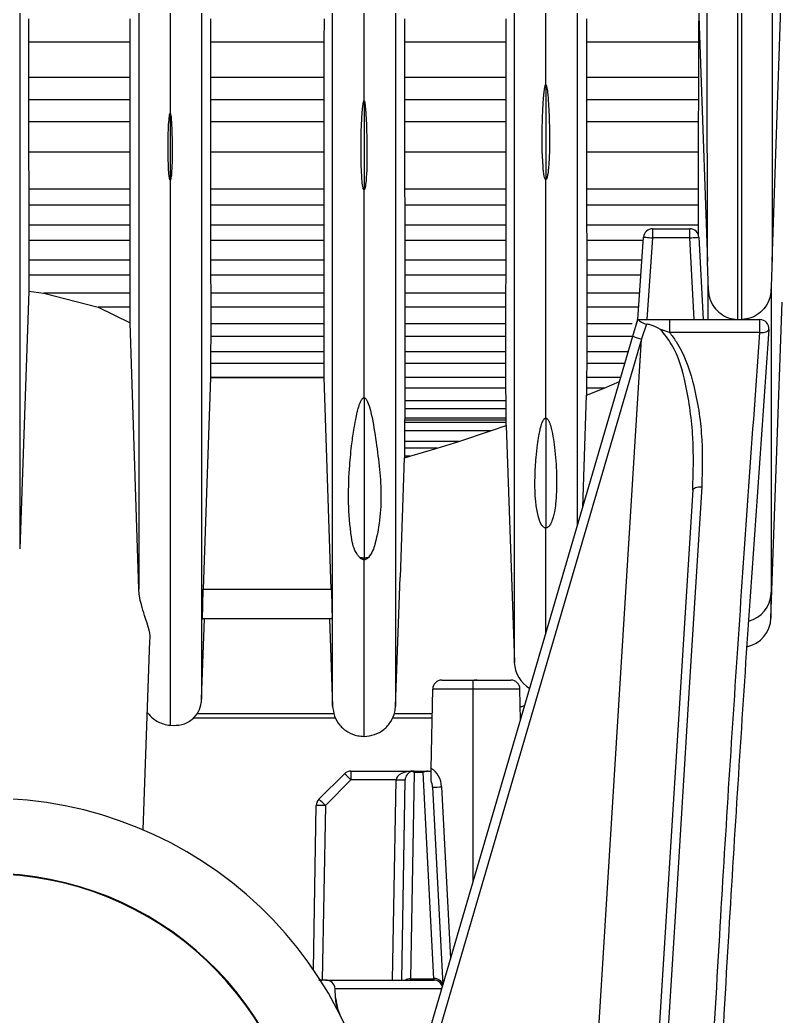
# Model space of a CAD drawing. Extents: x 9.3 to 87, y 1.1 to 68.8.
# Drawn here: x 38.224 to 39.474, y 3.701 to 5.345 of the extents above; entities that cross this region are included whole.
import ezdxf

# ---------------------------------------------------------------- set-up
doc = ezdxf.new("R2010")
doc.units = 0
doc.header["$MEASUREMENT"] = 0
doc.layers.add('OBJECT', color=7, linetype='CONTINUOUS')

msp = doc.modelspace()

# ---------------------------------------------------------------- linework, layer by layer
at = {"layer": 'OBJECT'}
for p, q in [((39.4659, 4.947), (39.497, 5.8386)), ((39.3311, 5.7494), (39.3592, 4.947)), ((38.2387, 5.347), (38.2387, 5.3089)), ((38.4066, 5.3089), (38.4067, 5.347)), ((38.539, 5.347), (38.539, 5.3089)), ((38.7269, 5.3089), (38.727, 5.347)), ((38.8593, 5.347), (38.8593, 5.3089)), ((39.0272, 5.3089), (39.0272, 5.347)), ((39.1597, 5.347), (39.1597, 5.3089)), ((39.3452, 5.3089), (39.3453, 5.3439)), ((38.2387, 5.3089), (38.2387, 5.2504)), ((38.4066, 5.3089), (38.2387, 5.3089)), ((38.4066, 5.2504), (38.4066, 5.3089)), ((38.539, 5.3089), (38.539, 5.2504)), ((38.7269, 5.3089), (38.539, 5.3089)), ((38.7269, 5.2504), (38.7269, 5.3089)), ((38.8593, 5.3089), (38.8594, 5.2504)), ((39.0272, 5.3089), (38.8593, 5.3089)), ((39.0272, 5.2504), (39.0272, 5.3089)), ((39.1597, 5.3089), (39.1597, 5.2504)), ((39.3452, 5.3089), (39.1597, 5.3089)), ((39.345, 5.2504), (39.3452, 5.3089)), ((38.2387, 5.2504), (38.2387, 5.2136)), ((38.4066, 5.2504), (38.2387, 5.2504)), ((38.4066, 5.2136), (38.4066, 5.2504)), ((38.539, 5.2504), (38.5391, 5.2136)), ((38.7269, 5.2504), (38.539, 5.2504)), ((38.7269, 5.2136), (38.7269, 5.2504)), ((38.8594, 5.2504), (38.8594, 5.2136)), ((39.0272, 5.2504), (38.8594, 5.2504)), ((39.0272, 5.2136), (39.0272, 5.2504)), ((39.1597, 5.2504), (39.1597, 5.2136)), ((39.345, 5.2504), (39.1597, 5.2504)), ((39.3449, 5.2136), (39.345, 5.2504)), ((39.0925, 5.2385), (39.0925, 5.0822)), ((38.2387, 5.2136), (38.2388, 5.1775)), ((38.4066, 5.2136), (38.2387, 5.2136)), ((38.4065, 5.1775), (38.4066, 5.2136)), ((38.5391, 5.2136), (38.5391, 5.1775)), ((38.7269, 5.2136), (38.5391, 5.2136)), ((38.7269, 5.1775), (38.7269, 5.2136)), ((38.7925, 5.212), (38.7925, 5.065)), ((38.8594, 5.2136), (38.8594, 5.1775)), ((39.0272, 5.2136), (38.8594, 5.2136)), ((39.0271, 5.1775), (39.0272, 5.2136)), ((39.1597, 5.2136), (39.1597, 5.1775)), ((39.3449, 5.2136), (39.1597, 5.2136)), ((39.3448, 5.1775), (39.3449, 5.2136)), ((38.4725, 5.1917), (38.4725, 5.081)), ((38.2388, 5.1775), (38.2389, 5.1272)), ((38.4065, 5.1775), (38.2388, 5.1775)), ((38.4065, 5.1272), (38.4065, 5.1775)), ((38.5391, 5.1775), (38.5392, 5.1272)), ((38.7269, 5.1775), (38.5391, 5.1775)), ((38.7268, 5.1272), (38.7269, 5.1775)), ((38.8594, 5.1775), (38.8595, 5.1272)), ((39.0271, 5.1775), (38.8594, 5.1775)), ((39.0271, 5.1272), (39.0271, 5.1775)), ((39.1597, 5.1775), (39.1598, 5.1272)), ((39.3448, 5.1775), (39.1597, 5.1775)), ((39.3447, 5.1272), (39.3448, 5.1775)), ((38.2389, 5.1272), (38.239, 5.0663)), ((38.4065, 5.1272), (38.2389, 5.1272)), ((38.4064, 5.0663), (38.4065, 5.1272)), ((38.5392, 5.1272), (38.5393, 5.0663)), ((38.7268, 5.1272), (38.5392, 5.1272)), ((38.7267, 5.0663), (38.7268, 5.1272)), ((38.8595, 5.1272), (38.8595, 5.0663)), ((39.0271, 5.1272), (38.8595, 5.1272)), ((39.027, 5.0663), (39.0271, 5.1272)), ((39.1598, 5.1272), (39.1599, 5.0663)), ((39.3447, 5.1272), (39.1598, 5.1272)), ((39.3446, 5.0663), (39.3447, 5.1272)), ((38.239, 5.0663), (38.239, 5.04)), ((38.4064, 5.0663), (38.239, 5.0663)), ((38.4063, 5.04), (38.4064, 5.0663)), ((38.5393, 5.0663), (38.5393, 5.04)), ((38.7267, 5.0663), (38.5393, 5.0663)), ((38.7267, 5.04), (38.7267, 5.0663)), ((38.8595, 5.0663), (38.8596, 5.04)), ((39.027, 5.0663), (38.8595, 5.0663)), ((39.027, 5.04), (39.027, 5.0663)), ((39.1599, 5.0663), (39.1599, 5.04)), ((39.3446, 5.0663), (39.1599, 5.0663)), ((39.3446, 5.04), (39.3446, 5.0663)), ((38.239, 5.04), (38.239, 5.007)), ((38.4063, 5.04), (38.239, 5.04)), ((38.4063, 5.007), (38.4063, 5.04)), ((38.5393, 5.04), (38.5393, 5.007)), ((38.7267, 5.04), (38.5393, 5.04)), ((38.7267, 5.007), (38.7267, 5.04)), ((38.8596, 5.04), (38.8596, 5.007)), ((39.027, 5.04), (38.8596, 5.04)), ((39.0269, 5.007), (39.027, 5.04)), ((39.1599, 5.04), (39.1599, 5.007)), ((39.3446, 5.04), (39.1599, 5.04)), ((39.3446, 5.007), (39.3446, 5.04)), ((38.239, 5.007), (38.2391, 4.9812)), ((38.4063, 5.007), (38.239, 5.007)), ((38.4063, 4.9812), (38.4063, 5.007)), ((38.5393, 5.007), (38.5393, 4.9812)), ((38.7267, 5.007), (38.5393, 5.007)), ((38.7267, 4.9812), (38.7267, 5.007)), ((38.8596, 5.007), (38.8596, 4.9812)), ((39.0269, 5.007), (38.8596, 5.007)), ((39.0269, 4.9812), (39.0269, 5.007)), ((39.1599, 5.007), (39.16, 4.9812)), ((39.3446, 5.007), (39.1599, 5.007)), ((39.2688, 5.0009), (39.2688, 4.9859)), ((39.2688, 5.0009), (39.3302, 5.0009)), ((39.3302, 4.9859), (39.3302, 5.0009)), ((39.3447, 4.9894), (39.3446, 5.007)), ((39.2443, 4.8509), (39.2538, 4.987)), ((39.2688, 4.9859), (39.2594, 4.8509)), ((39.3302, 4.9859), (39.2688, 4.9859)), ((39.3373, 4.8509), (39.3302, 4.9859)), ((39.3452, 4.9867), (39.3523, 4.8509)), ((38.2391, 4.9812), (38.2391, 4.9489)), ((38.4063, 4.9812), (38.2391, 4.9812)), ((38.4063, 4.9489), (38.4063, 4.9812)), ((38.5393, 4.9812), (38.5393, 4.9489)), ((38.7267, 4.9812), (38.5393, 4.9812)), ((38.7267, 4.9489), (38.7267, 4.9812)), ((38.8596, 4.9812), (38.8596, 4.9489)), ((39.0269, 4.9812), (38.8596, 4.9812)), ((39.0269, 4.9489), (39.0269, 4.9812)), ((39.16, 4.9812), (39.16, 4.9489)), ((39.2534, 4.9812), (39.16, 4.9812)), ((38.2391, 4.9489), (38.2391, 4.9245)), ((38.4063, 4.9489), (38.2391, 4.9489)), ((38.4063, 4.9245), (38.4063, 4.9489)), ((38.5393, 4.9489), (38.5393, 4.9245)), ((38.7267, 4.9489), (38.5393, 4.9489)), ((38.7266, 4.9245), (38.7267, 4.9489)), ((38.8596, 4.9489), (38.8597, 4.9245)), ((39.0269, 4.9489), (38.8596, 4.9489)), ((39.0269, 4.9245), (39.0269, 4.9489)), ((39.16, 4.9489), (39.1601, 4.9245)), ((39.2512, 4.9489), (39.16, 4.9489)), ((39.3608, 4.8992), (39.3592, 4.947)), ((38.2391, 4.9245), (38.2391, 4.8977)), ((38.4063, 4.9245), (38.2391, 4.9245)), ((38.4063, 4.8944), (38.4063, 4.9245)), ((38.5393, 4.9245), (38.5394, 4.8944)), ((38.7266, 4.9245), (38.5393, 4.9245)), ((38.7266, 4.8944), (38.7266, 4.9245)), ((38.8597, 4.9245), (38.8597, 4.8944)), ((39.0269, 4.9245), (38.8597, 4.9245)), ((39.0268, 4.8944), (39.0269, 4.9245)), ((39.1601, 4.9245), (39.1601, 4.8944)), ((39.2495, 4.9245), (39.1601, 4.9245)), ((39.3605, 4.8509), (39.3604, 4.9113)), ((38.2391, 4.8977), (38.2245, 4.4724)), ((38.2391, 4.8977), (38.2639, 4.8944)), ((38.4063, 4.8944), (38.2639, 4.8944)), ((38.2639, 4.8944), (38.3538, 4.8716)), ((38.4063, 4.8716), (38.4063, 4.8944)), ((38.5394, 4.8944), (38.5394, 4.8716)), ((38.7266, 4.8944), (38.5394, 4.8944)), ((38.7265, 4.8716), (38.7266, 4.8944)), ((38.8597, 4.8944), (38.8598, 4.8716)), ((39.0268, 4.8944), (38.8597, 4.8944)), ((39.0268, 4.8716), (39.0268, 4.8944)), ((39.1601, 4.8944), (39.1601, 4.8716)), ((39.2474, 4.8944), (39.1601, 4.8944)), ((38.3538, 4.8716), (38.4063, 4.8458)), ((38.4063, 4.8716), (38.3538, 4.8716)), ((38.4063, 4.8458), (38.4063, 4.8716)), ((38.5394, 4.8716), (38.5394, 4.8439)), ((38.7265, 4.8716), (38.5394, 4.8716)), ((38.7265, 4.8439), (38.7265, 4.8716)), ((38.8598, 4.8716), (38.8598, 4.8439)), ((39.0268, 4.8716), (38.8598, 4.8716)), ((39.0268, 4.8439), (39.0268, 4.8716)), ((39.1601, 4.8716), (39.1601, 4.8439)), ((39.2458, 4.8716), (39.1601, 4.8716)), ((39.4642, 4.3582), (39.4824, 4.8796)), ((39.2443, 4.8509), (39.2444, 4.8509)), ((39.2967, 4.8509), (39.2967, 4.8296)), ((39.2967, 4.8509), (39.4458, 4.8509)), ((39.4458, 4.8296), (39.4458, 4.8509)), ((38.4206, 4.4058), (38.4063, 4.8458)), ((38.5394, 4.8439), (38.5394, 4.823)), ((38.7265, 4.8439), (38.5394, 4.8439)), ((38.7265, 4.823), (38.7265, 4.8439)), ((38.8598, 4.8439), (38.8598, 4.823)), ((39.0268, 4.8439), (38.8598, 4.8439)), ((39.0268, 4.823), (39.0268, 4.8439)), ((39.1601, 4.8439), (39.16, 4.823)), ((39.2351, 4.8439), (39.1601, 4.8439)), ((39.2967, 4.8296), (39.2821, 4.8347)), ((38.5394, 4.823), (38.5393, 4.7976)), ((38.7265, 4.823), (38.5394, 4.823)), ((38.7265, 4.7976), (38.7265, 4.823)), ((38.8225, 3.4109), (39.2364, 4.8238)), ((39.2507, 4.8185), (38.8385, 3.4109)), ((38.8598, 4.823), (38.8598, 4.7976)), ((39.0268, 4.823), (38.8598, 4.823)), ((39.0268, 4.7976), (39.0268, 4.823)), ((39.1554, 3.2838), (39.2507, 4.8185)), ((39.16, 4.823), (39.16, 4.7976)), ((39.2361, 4.823), (39.16, 4.823)), ((39.4458, 4.8296), (39.2967, 4.8296)), ((38.5393, 4.7976), (38.5393, 4.7785)), ((38.7265, 4.7976), (38.5393, 4.7976)), ((38.7265, 4.7785), (38.7265, 4.7976)), ((38.8598, 4.7976), (38.8597, 4.7785)), ((39.0268, 4.7976), (38.8598, 4.7976)), ((39.0268, 4.7785), (39.0268, 4.7976)), ((39.16, 4.7976), (39.16, 4.7785)), ((39.2287, 4.7976), (39.16, 4.7976)), ((38.5393, 4.7785), (38.5393, 4.7552)), ((38.7265, 4.7785), (38.5393, 4.7785)), ((38.7265, 4.7552), (38.7265, 4.7785)), ((38.8597, 4.7785), (38.8597, 4.7552)), ((39.0268, 4.7785), (38.8597, 4.7785)), ((39.0268, 4.7552), (39.0268, 4.7785)), ((39.16, 4.7785), (39.1599, 4.7552)), ((39.2231, 4.7785), (39.16, 4.7785)), ((38.5393, 4.7551), (38.5271, 4.4061)), ((38.5393, 4.7552), (38.5393, 4.7551)), ((38.7265, 4.7552), (38.5393, 4.7552)), ((38.5393, 4.7551), (38.7265, 4.7551)), ((38.7265, 4.7551), (38.7265, 4.7552)), ((38.7385, 4.4061), (38.7265, 4.7551)), ((38.8597, 4.7552), (38.8597, 4.7378)), ((39.0268, 4.7552), (38.8597, 4.7552)), ((39.0268, 4.7378), (39.0268, 4.7552)), ((39.1599, 4.7552), (39.1599, 4.7378)), ((39.2163, 4.7552), (39.1599, 4.7552)), ((38.8597, 4.7378), (38.8596, 4.7169)), ((39.0268, 4.7378), (38.8597, 4.7378)), ((39.0269, 4.7169), (39.0268, 4.7378)), ((39.1599, 4.7261), (39.1889, 4.7378)), ((39.1599, 4.7378), (39.1599, 4.7261)), ((39.1889, 4.7378), (39.1599, 4.7378)), ((39.1889, 4.7378), (39.2144, 4.7487)), ((38.7925, 4.7219), (38.7925, 4.4579)), ((39.1534, 4.5406), (39.1599, 4.7261)), ((38.8596, 4.7169), (38.8596, 4.7039)), ((39.0269, 4.7169), (38.8596, 4.7169)), ((38.8596, 4.7039), (38.8596, 4.6883)), ((39.0269, 4.7039), (38.8596, 4.7039)), ((39.0269, 4.7039), (39.0269, 4.7169)), ((39.0269, 4.6883), (39.0269, 4.7039)), ((38.8596, 4.6883), (38.8595, 4.6852)), ((39.0269, 4.6883), (38.8596, 4.6883)), ((39.0269, 4.6852), (39.0269, 4.6883)), ((39.0925, 4.6884), (39.0925, 4.507)), ((38.8595, 4.6852), (38.8595, 4.6813)), ((39.0269, 4.6852), (38.8595, 4.6852)), ((38.8595, 4.6813), (38.8595, 4.6671)), ((39.0269, 4.6813), (38.8595, 4.6813)), ((39.0013, 4.6671), (39.0269, 4.676)), ((39.0269, 4.6813), (39.0269, 4.6852)), ((39.0269, 4.676), (39.0269, 4.6813)), ((39.0269, 4.676), (39.0406, 4.2851)), ((38.8595, 4.6671), (38.8594, 4.6498)), ((39.0013, 4.6671), (38.8595, 4.6671)), ((38.9489, 4.6498), (39.0013, 4.6671)), ((38.8594, 4.6498), (38.8594, 4.6387)), ((38.9489, 4.6498), (38.8594, 4.6498)), ((38.8594, 4.6387), (38.8594, 4.6254)), ((38.9133, 4.6387), (38.8594, 4.6387)), ((38.8682, 4.6254), (38.9133, 4.6387)), ((38.9133, 4.6387), (38.9489, 4.6498)), ((38.8525, 4.4259), (38.8594, 4.623)), ((38.8594, 4.623), (38.8682, 4.6254)), ((38.8594, 4.6254), (38.8594, 4.623)), ((38.8682, 4.6254), (38.8594, 4.6254)), ((39.335, 4.5692), (39.2552, 3.2846)), ((38.7853, 4.4583), (38.7853, 4.4583)), ((38.7925, 4.4579), (38.7925, 4.4546)), ((38.8445, 4.213), (38.8519, 4.4259)), ((38.8525, 4.4259), (38.8519, 4.4259)), ((38.5271, 4.4061), (38.7385, 4.4061)), ((38.5244, 4.2245), (38.5291, 4.3569)), ((38.5261, 4.3569), (38.5262, 4.3569)), ((38.7395, 4.3569), (38.5261, 4.3569)), ((38.7355, 4.3569), (38.7406, 4.213)), ((38.7395, 4.3569), (38.7395, 4.3569)), ((38.4281, 4.0086), (38.439, 4.3206)), ((38.9208, 4.2559), (38.9726, 4.2559)), ((38.9726, 4.2412), (38.9726, 4.2559)), ((38.9726, 4.2559), (39.0349, 4.2559)), ((38.9791, 4.2559), (38.9743, 4.2559)), ((38.9035, 4.1102), (38.9058, 4.2412)), ((38.9726, 4.2412), (38.9058, 4.2412)), ((38.9726, 3.9235), (38.9726, 4.2412)), ((39.0499, 4.2412), (38.9726, 4.2412)), ((39.0508, 4.1902), (39.0499, 4.2412)), ((38.7458, 4.1933), (38.5101, 4.1933)), ((38.5167, 4.2009), (38.7428, 4.2009)), ((38.905, 4.1933), (38.8393, 4.1933)), ((38.8422, 4.2009), (38.9051, 4.2009)), ((38.718, 4.0593), (38.7602, 4.1015)), ((38.7708, 4.1059), (38.7708, 4.0912)), ((38.7708, 4.1059), (38.8754, 4.1059)), ((38.8754, 4.1037), (38.8694, 3.7632)), ((38.8754, 4.1059), (38.8977, 4.1059)), ((38.89, 4.1037), (38.8754, 4.1037)), ((38.9078, 3.7632), (38.89, 4.1037)), ((38.8977, 4.1059), (38.9035, 4.1059)), ((38.7708, 4.0912), (38.7286, 4.049)), ((38.8454, 4.0912), (38.7708, 4.0912)), ((38.8396, 3.7609), (38.8454, 4.0912)), ((38.8546, 3.7609), (38.8604, 4.0912)), ((38.9056, 4.0792), (38.9227, 3.7529)), ((38.9206, 4.0798), (38.9354, 3.7964)), ((38.7089, 3.7781), (38.7136, 4.049)), ((38.7286, 4.049), (38.7236, 3.7609)), ((38.7236, 3.7609), (38.7201, 3.7612)), ((38.7288, 3.7609), (38.7236, 3.7609)), ((38.7288, 3.7609), (38.908, 3.7609)), ((38.8694, 3.7632), (38.9078, 3.7632)), ((38.7455, 3.7314), (38.7447, 3.7467)), ((38.9209, 3.7467), (38.7447, 3.7467)), ((38.7455, 3.7314), (38.7499, 3.7084))]:
    msp.add_line(p, q, dxfattribs=at)
at = {"layer": 'OBJECT', "flags": 128}
for points in [[(39.2538, 4.987), (39.2541, 4.987), (39.255, 4.9869), (39.2564, 4.9868), (39.2582, 4.9867), (39.2605, 4.9865), (39.2631, 4.9863), (39.2659, 4.9861), (39.2688, 4.9859)], [(39.3302, 4.9859), (39.3332, 4.9861), (39.336, 4.9862), (39.3386, 4.9864), (39.3408, 4.9865), (39.3427, 4.9866), (39.3441, 4.9867), (39.3449, 4.9867), (39.3452, 4.9867)], [(39.2364, 4.8238), (39.239, 4.8328), (39.2417, 4.8419), (39.2443, 4.8509)], [(39.4458, 4.8296), (39.4488, 4.8296), (39.4516, 4.8297), (39.4542, 4.8302), (39.4564, 4.8308), (39.4583, 4.8317), (39.4597, 4.8327), (39.4605, 4.8339), (39.4608, 4.8351)], [(39.35, 4.575), (39.3294, 4.2438), (39.3092, 3.9193), (39.2894, 3.602), (39.2702, 3.2923)], [(39.335, 4.5692), (39.3354, 4.5705), (39.3363, 4.5717), (39.3377, 4.5727), (39.3395, 4.5736), (39.3418, 4.5743), (39.3444, 4.5748), (39.3471, 4.575), (39.35, 4.575)], [(38.8693, 3.7609), (38.8693, 3.7612), (38.8694, 3.762), (38.8694, 3.7632)]]:
    msp.add_lwpolyline(points, dxfattribs=at)
at = {"layer": 'OBJECT'}
for centre, radius, start, end in [((39.2688, 4.9859), 0.015, 90, 176), ((39.3302, 4.9859), 0.015, 3, 90), ((39.1848, 4.8614), 0.06, 343.8676, 350.0126), ((39.4458, 4.8359), 0.015, 355.8093, 90), ((39.2634, 4.8754), 0.0583, 242.3685, 257.4655), ((38.7925, 4.5143), 0.0564, 262.7209, 270.0544), ((38.7925, 4.5145), 0.0566, 270.001, 277.3188), ((39.4148, 4.4012), 0.0495, 284.4326, 357.5717), ((39.4142, 4.3599), 0.05, 281.6688, 358), ((39.0925, 4.2869), 0.052, 182, 239.3452), ((38.9208, 4.2409), 0.015, 90, 179), ((39.0349, 4.2409), 0.015, 1, 90), ((38.7708, 4.0909), 0.015, 90, 135), ((38.5563, 3.8818), 0.2998, 44.2996, 47.1314), ((38.8754, 4.0909), 0.015, 105.924, 179), ((38.8754, 4.0909), 0.015, 90, 105.924), ((38.8529, 4.3063), 0.2152, 268.0029, 271.9971), ((38.9056, 4.2942), 0.2149, 270.0026, 273.9991), ((38.1725, 3.4109), 0.65, 2.7735, 177.2265), ((38.7286, 4.0487), 0.015, 135, 179), ((38.7211, 3.8345), 0.2147, 87.998, 92.002), ((38.515, 3.8406), 0.2985, 44.2933, 47.1377), ((38.1725, 3.4109), 0.526, 3.2696, 176.7304), ((38.1725, 3.4109), 0.525, 3.2758, 176.7242), ((38.8692, 3.7465), 0.0167, 89.2715, 120.2884), ((38.909, 3.7492), 0.0141, 14.4185, 94.6883), ((39.1022, 3.7824), 0.1954, 185.6446, 186.3166), ((38.908, 3.7459), 0.015, 19.9235, 90), ((38.9078, 3.7466), 0.0143, 12.5318, 89.031)]:
    msp.add_arc(centre, radius, start, end, dxfattribs=at)
for centre, major_axis, ratio, start_param, end_param in [((39.2503, 4.8179), (0.1231, 0.3681), 0.000693, 4.714116, 4.782428), ((38.8906, 4.0782), (-0.0018, 0.0357), 0.838474, 4.714021, 5.776975), ((38.8754, 4.0909), (0.03, 0), 0.5, 1.570796, 3.124139), ((38.8754, 4.0909), (-0.0129, 0.0132), 0.554264, 5.225935, 5.506514), ((38.89, 4.0909), (0.0126, 0.0133), 0.553906, 0.483946, 1.042452), ((38.8906, 4.0784), (-0.0012, 0.023), 0.65038, 4.713692, 5.211701), ((38.7288, 3.7459), (-0.0159, 0), 0.945519, 3.193953, 4.712389)]:
    msp.add_ellipse(centre, major_axis=major_axis, ratio=ratio, start_param=start_param, end_param=end_param, dxfattribs=at)
for points, knots in [([(38.2245, 6.493), (38.2245, 6.4294), (38.2245, 6.2789), (38.2245, 6.0489), (38.2245, 5.8006), (38.2245, 5.5534), (38.2245, 5.3035), (38.2245, 5.063), (38.2245, 4.8412), (38.2245, 4.6425), (38.2245, 4.5295), (38.2245, 4.4724)], [0, 0, 0, 0, 0.080643, 0.190938, 0.299543, 0.410656, 0.530412, 0.653204, 0.772048, 0.884817, 1, 1, 1, 1]), ([(38.4208, 6.493), (38.4208, 6.4065), (38.4208, 6.207), (38.4207, 5.9102), (38.4207, 5.6003), (38.4207, 5.3379), (38.4207, 5.1157), (38.4207, 4.923), (38.4206, 4.7374), (38.4206, 4.5591), (38.4206, 4.4575), (38.4206, 4.4058)], [0, 0, 0, 0, 0.10403, 0.239968, 0.369994, 0.50331, 0.592024, 0.686258, 0.786347, 0.891329, 1, 1, 1, 1]), ([(38.5243, 6.493), (38.5243, 6.4168), (38.5243, 6.2368), (38.5243, 5.9668), (38.5243, 5.6826), (38.5243, 5.4065), (38.5244, 5.1679), (38.5244, 4.9567), (38.5244, 4.7781), (38.5244, 4.6088), (38.5244, 4.4487), (38.5244, 4.3146), (38.5244, 4.2547), (38.5244, 4.2245)], [0, 0, 0, 0, 0.077932, 0.184108, 0.285308, 0.387055, 0.49457, 0.569928, 0.649851, 0.733699, 0.820681, 0.90968, 1, 1, 1, 1]), ([(38.7406, 4.213), (38.7406, 4.2278), (38.7406, 4.2567), (38.7406, 4.3409), (38.7406, 4.4525), (38.7406, 4.5825), (38.7406, 4.709), (38.7406, 4.8582), (38.7406, 5.0369), (38.7407, 5.2386), (38.7407, 5.4865), (38.7407, 5.7957), (38.7407, 6.1472), (38.7408, 6.3859), (38.7408, 6.493)], [0, 0, 0, 0, 0.081177, 0.159217, 0.232708, 0.300406, 0.362349, 0.419558, 0.50233, 0.578909, 0.650985, 0.773644, 0.898475, 1, 1, 1, 1]), ([(38.8443, 6.493), (38.8443, 6.4179), (38.8443, 6.2399), (38.8443, 5.9723), (38.8443, 5.6897), (38.8444, 5.4144), (38.8444, 5.1868), (38.8444, 4.9967), (38.8444, 4.8427), (38.8444, 4.692), (38.8444, 4.5551), (38.8445, 4.4258), (38.8445, 4.3282), (38.8445, 4.2528), (38.8445, 4.2264), (38.8445, 4.213)], [0, 0, 0, 0, 0.071057, 0.168415, 0.261794, 0.355963, 0.455794, 0.514611, 0.577121, 0.644691, 0.719004, 0.783157, 0.852088, 0.924745, 1, 1, 1, 1]), ([(39.0406, 4.2851), (39.0406, 4.2899), (39.0406, 4.2992), (39.0406, 4.3713), (39.0406, 4.4825), (39.0406, 4.6278), (39.0406, 4.7781), (39.0406, 4.9361), (39.0407, 5.0994), (39.0407, 5.2577), (39.0407, 5.4522), (39.0407, 5.6901), (39.0407, 5.9763), (39.0408, 6.2435), (39.0408, 6.4194), (39.0408, 6.493)], [0, 0, 0, 0, 0.087568, 0.173364, 0.25618, 0.334773, 0.408358, 0.475885, 0.53886, 0.597709, 0.653359, 0.747663, 0.839448, 0.93288, 1, 1, 1, 1]), ([(39.1443, 6.493), (39.1443, 6.435), (39.1443, 6.2896), (39.1443, 6.0652), (39.1443, 5.8195), (39.1444, 5.5808), (39.1444, 5.3416), (39.1444, 5.1315), (39.1444, 4.9409), (39.1444, 4.7811), (39.1444, 4.6339), (39.1444, 4.5504), (39.1444, 4.51)], [0, 0, 0, 0, 0.072037, 0.18067, 0.287151, 0.39391, 0.504973, 0.624355, 0.71169, 0.805476, 0.905932, 1, 1, 1, 1]), ([(39.3592, 4.947), (39.3592, 4.947), (39.3592, 5.0867), (39.3589, 5.3029), (39.3587, 5.5947), (39.3586, 5.7409), (39.3586, 5.8158), (39.3586, 5.8158)], [0, 0, 0, 0, 0.000002, 0.499419, 0.749645, 0.999998, 1, 1, 1, 1]), ([(39.4665, 5.8158), (39.4665, 5.8158), (39.4665, 5.7849), (39.4664, 5.6334), (39.4662, 5.3401), (39.4659, 5.082), (39.4659, 4.947), (39.4659, 4.947)], [0, 0, 0, 0, 0.000002, 0.103462, 0.517378, 0.999998, 1, 1, 1, 1]), ([(39.4084, 5.7022), (39.4084, 5.7022), (39.4084, 5.6397), (39.4087, 5.4676), (39.4089, 5.1805), (39.409, 4.9609), (39.4091, 4.851)], [0, 0, 0, 0, 0.000003, 0.210371, 0.604925, 1, 1, 1, 1]), ([(39.416, 4.851), (39.416, 4.8801), (39.416, 5.0259), (39.4162, 5.3088), (39.4166, 5.5615), (39.4166, 5.7022), (39.4166, 5.7022)], [0, 0, 0, 0, 0.105146, 0.525953, 0.999997, 1, 1, 1, 1]), ([(39.0925, 5.2385), (39.0925, 5.3041), (39.0925, 5.4191), (39.0925, 5.5415), (39.0925, 5.5941)], [0, 0, 0, 0, 0.570137, 1, 1, 1, 1]), ([(38.4725, 5.5064), (38.4725, 5.4472), (38.4725, 5.3397), (38.4725, 5.2375), (38.4725, 5.1917)], [0, 0, 0, 0, 0.5516486, 1, 1, 1, 1]), ([(38.7925, 5.212), (38.7925, 5.2645), (38.7925, 5.3571), (38.7925, 5.4542), (38.7925, 5.4962)], [0, 0, 0, 0, 0.5678069, 1, 1, 1, 1]), ([(39.0925, 5.0822), (39.0925, 5.0822), (39.0924, 5.0822), (39.0921, 5.0823), (39.0917, 5.0826), (39.0907, 5.0844), (39.089, 5.0915), (39.0862, 5.1206), (39.0861, 5.1558), (39.0872, 5.1907), (39.0881, 5.2065), (39.0888, 5.2171), (39.0895, 5.2242), (39.09, 5.2289), (39.0905, 5.2321), (39.0908, 5.2342), (39.0912, 5.2357), (39.0914, 5.2366), (39.0916, 5.2373), (39.0918, 5.2377), (39.092, 5.238), (39.0921, 5.2382), (39.0922, 5.2383), (39.0924, 5.2384), (39.0924, 5.2384), (39.0925, 5.2385), (39.0925, 5.2385)], [0, 0, 0, 0, 0.000659, 0.001514, 0.003103, 0.009914, 0.036809, 0.143918, 0.571944, 0.713076, 0.807599, 0.870901, 0.913299, 0.941704, 0.960746, 0.973519, 0.982099, 0.987872, 0.991768, 0.994409, 0.996212, 0.997454, 0.998732, 0.999252, 0.999695, 1, 1, 1, 1]), ([(39.0925, 5.2385), (39.0926, 5.2385), (39.0926, 5.2384), (39.0927, 5.2384), (39.093, 5.2382), (39.0935, 5.2372), (39.0945, 5.2332), (39.0965, 5.2168), (39.098, 5.1895), (39.0987, 5.1574), (39.0986, 5.1324), (39.098, 5.1157), (39.0973, 5.1045), (39.0966, 5.0971), (39.0959, 5.0921), (39.0953, 5.0887), (39.0948, 5.0865), (39.0944, 5.085), (39.094, 5.084), (39.0937, 5.0833), (39.0935, 5.0829), (39.0932, 5.0825), (39.093, 5.0823), (39.0928, 5.0822), (39.0926, 5.0822), (39.0926, 5.0822), (39.0925, 5.0822)], [0, 0, 0, 0, 0.000355, 0.000823, 0.00169, 0.005416, 0.020122, 0.078685, 0.312698, 0.538974, 0.690535, 0.792088, 0.860163, 0.905824, 0.936471, 0.957062, 0.970918, 0.98026, 0.98658, 0.990877, 0.993819, 0.995857, 0.998018, 0.998883, 0.999604, 1, 1, 1, 1]), ([(38.7925, 5.065), (38.7925, 5.065), (38.7924, 5.065), (38.7923, 5.0651), (38.792, 5.0653), (38.7914, 5.0664), (38.7902, 5.0708), (38.7882, 5.0888), (38.7874, 5.1335), (38.7874, 5.177), (38.7911, 5.2077), (38.7917, 5.2105), (38.7921, 5.2116), (38.7923, 5.2119), (38.7924, 5.212), (38.7925, 5.212), (38.7925, 5.212), (38.7925, 5.212), (38.7925, 5.212)], [0, 0, 0, 0, 0.000511, 0.001163, 0.002395, 0.006862, 0.024577, 0.095125, 0.377004, 0.940609, 0.975825, 0.993444, 0.997858, 0.998963, 0.999519, 0.999721, 0.999981, 1, 1, 1, 1]), ([(38.7925, 5.212), (38.7925, 5.212), (38.7925, 5.212), (38.7926, 5.212), (38.7926, 5.212), (38.7927, 5.2119), (38.7929, 5.2117), (38.7931, 5.2113), (38.7935, 5.21), (38.7944, 5.2049), (38.7955, 5.1922), (38.7969, 5.1649), (38.7976, 5.1261), (38.797, 5.0916), (38.7949, 5.0715), (38.7937, 5.0665), (38.7931, 5.0653), (38.7928, 5.0651), (38.7926, 5.065), (38.7926, 5.065), (38.7925, 5.065)], [0, 0, 0, 0, 0.000014, 0.000142, 0.000415, 0.000802, 0.002039, 0.004502, 0.00942, 0.029085, 0.10772, 0.264971, 0.579487, 0.894186, 0.972941, 0.992715, 0.997724, 0.99889, 0.999518, 1, 1, 1, 1]), ([(38.4725, 5.081), (38.4725, 5.081), (38.4725, 5.081), (38.4724, 5.081), (38.4722, 5.0812), (38.4718, 5.0819), (38.471, 5.0851), (38.4697, 5.0981), (38.4691, 5.1302), (38.4685, 5.1628), (38.4714, 5.1864), (38.4716, 5.1903), (38.4723, 5.1915), (38.4724, 5.1916), (38.4725, 5.1916), (38.4725, 5.1917), (38.4725, 5.1917), (38.4725, 5.1917)], [0, 0, 0, 0, 0.000404, 0.000925, 0.001901, 0.006178, 0.023063, 0.090314, 0.359053, 0.89639, 0.963543, 0.997175, 0.998773, 0.99941, 0.999633, 0.99991, 1, 1, 1, 1]), ([(38.4725, 5.1917), (38.4725, 5.1917), (38.4726, 5.1916), (38.4726, 5.1916), (38.4727, 5.1915), (38.473, 5.191), (38.4735, 5.189), (38.4744, 5.1809), (38.4761, 5.1486), (38.4766, 5.115), (38.4743, 5.087), (38.4735, 5.0828), (38.4731, 5.0816), (38.4728, 5.0811), (38.4727, 5.081), (38.4726, 5.081), (38.4726, 5.081), (38.4725, 5.081), (38.4725, 5.081)], [0, 0, 0, 0, 0.000251, 0.000582, 0.001194, 0.003823, 0.014205, 0.055546, 0.220735, 0.881573, 0.964154, 0.984802, 0.995141, 0.997728, 0.999028, 0.999567, 0.99982, 1, 1, 1, 1]), ([(38.4725, 5.081), (38.4725, 5.0141), (38.4725, 4.8761), (38.4725, 4.6838), (38.4725, 4.5154), (38.4725, 4.3708), (38.4725, 4.2601), (38.4725, 4.2077), (38.4725, 4.1813)], [0, 0, 0, 0, 0.168083, 0.347011, 0.534966, 0.687526, 0.842802, 1, 1, 1, 1]), ([(39.0925, 4.6884), (39.0925, 4.7235), (39.0925, 4.7921), (39.0925, 4.9221), (39.0925, 5.0224), (39.0925, 5.0822)], [0, 0, 0, 0, 0.297548, 0.581289, 1, 1, 1, 1]), ([(38.7925, 4.7219), (38.7925, 4.7842), (38.7925, 4.8919), (38.7925, 5.0136), (38.7925, 5.065)], [0, 0, 0, 0, 0.578266, 1, 1, 1, 1]), ([(39.4659, 4.947), (39.4656, 4.9386), (39.465, 4.9222), (39.4645, 4.9067), (39.4642, 4.8992)], [0, 0, 0, 0, 0.513569, 1, 1, 1, 1]), ([(39.3608, 4.8992), (39.3609, 4.8987), (39.3609, 4.8967), (39.3614, 4.8924), (39.3636, 4.8829), (39.3694, 4.8715), (39.3804, 4.8604), (39.3939, 4.8529), (39.404, 4.8516), (39.4091, 4.851)], [0, 0, 0, 0, 0.018501, 0.083849, 0.16664, 0.400478, 0.60758, 0.803571, 1, 1, 1, 1]), ([(39.4642, 4.8992), (39.4642, 4.8987), (39.4641, 4.8967), (39.4636, 4.8924), (39.4614, 4.8829), (39.4557, 4.8715), (39.4447, 4.8604), (39.4312, 4.8529), (39.421, 4.8516), (39.416, 4.851)], [0, 0, 0, 0, 0.018501, 0.08385, 0.166639, 0.400482, 0.607585, 0.803577, 1, 1, 1, 1]), ([(39.4646, 4.9113), (39.4646, 4.9113), (39.4646, 4.8673), (39.4645, 4.7824), (39.4644, 4.6731), (39.4644, 4.5803), (39.4643, 4.5038), (39.4643, 4.4412), (39.4642, 4.4131), (39.4642, 4.3991)], [0, 0, 0, 0, 0.000002, 0.170587, 0.342357, 0.504657, 0.666958, 0.833479, 1, 1, 1, 1]), ([(39.2444, 4.8509), (39.2446, 4.8508), (39.2451, 4.8506), (39.2473, 4.8489), (39.2506, 4.8468), (39.2547, 4.8447), (39.2578, 4.8439), (39.2591, 4.8436)], [0, 0, 0, 0, 0.196156, 0.391721, 0.600306, 0.820618, 1, 1, 1, 1]), ([(39.2444, 4.8509), (39.2453, 4.8509), (39.2494, 4.8509), (39.2593, 4.8509), (39.2749, 4.8509), (39.2885, 4.8509), (39.2967, 4.8509)], [0, 0, 0, 0, 0.055553, 0.230907, 0.540383, 1, 1, 1, 1]), ([(39.2821, 4.8347), (39.282, 4.8347), (39.2767, 4.8378), (39.2693, 4.8416), (39.2611, 4.8432), (39.2591, 4.8436)], [0, 0, 0, 0, 0.01108, 0.760625, 1, 1, 1, 1]), ([(39.335, 4.5692), (39.3359, 4.5983), (39.3376, 4.6568), (39.3261, 4.7375), (39.3095, 4.7997), (39.2884, 4.8266), (39.2821, 4.8347)], [0, 0, 0, 0, 0.318194, 0.64127, 0.891637, 1, 1, 1, 1]), ([(39.4608, 4.8351), (39.4487, 4.6664), (39.4246, 4.3284), (39.3921, 3.8143), (39.3739, 3.4792), (39.3643, 3.3002)], [0, 0, 0, 0, 0.317095, 0.63522, 1, 1, 1, 1]), ([(39.2967, 4.8296), (39.3004, 4.8247), (39.3188, 4.8006), (39.3383, 4.7438), (39.352, 4.6629), (39.3507, 4.6045), (39.35, 4.575)], [0, 0, 0, 0, 0.0671224, 0.3319209, 0.6620183, 1, 1, 1, 1]), ([(39.3493, 3.2923), (39.359, 3.4716), (39.3771, 3.8067), (39.4096, 4.3216), (39.4337, 4.6601), (39.4458, 4.8296)], [0, 0, 0, 0, 0.364774, 0.681872, 1, 1, 1, 1]), ([(38.7853, 4.4583), (38.7841, 4.4598), (38.7753, 4.4704), (38.7663, 4.5212), (38.7658, 4.5793), (38.7713, 4.6384), (38.775, 4.6656), (38.7782, 4.6842), (38.7809, 4.6967), (38.7831, 4.7052), (38.7849, 4.7109), (38.7864, 4.7147), (38.7876, 4.7173), (38.7886, 4.719), (38.7895, 4.7202), (38.7903, 4.721), (38.7912, 4.7216), (38.7918, 4.7219), (38.7923, 4.7219), (38.7925, 4.7219)], [0, 0, 0, 0, 0.018139, 0.12713, 0.559844, 0.704211, 0.801135, 0.866176, 0.909819, 0.939121, 0.958817, 0.972087, 0.981059, 0.987158, 0.99134, 0.995287, 0.997066, 0.998862, 1, 1, 1, 1]), ([(38.7925, 4.7219), (38.7927, 4.7219), (38.7931, 4.7219), (38.7938, 4.7216), (38.7954, 4.7205), (38.7987, 4.7155), (38.8054, 4.695), (38.8132, 4.6443), (38.8236, 4.5703), (38.8183, 4.5072), (38.8074, 4.4692), (38.8023, 4.4619), (38.7997, 4.4583)], [0, 0, 0, 0, 0.0010304, 0.0023854, 0.0049016, 0.0157722, 0.058681, 0.2295997, 0.5730933, 0.9152784, 0.9576705, 1, 1, 1, 1]), ([(39.0925, 4.507), (39.0922, 4.507), (39.0915, 4.507), (39.0903, 4.5074), (39.0881, 4.5087), (39.0828, 4.5153), (39.075, 4.5434), (39.0739, 4.5806), (39.0759, 4.6198), (39.0783, 4.6422), (39.0806, 4.6575), (39.0827, 4.6678), (39.0845, 4.6747), (39.086, 4.6793), (39.0872, 4.6825), (39.0882, 4.6846), (39.0891, 4.686), (39.0899, 4.687), (39.0906, 4.6877), (39.0913, 4.6881), (39.0919, 4.6883), (39.0923, 4.6884), (39.0925, 4.6884), (39.0925, 4.6884)], [0, 0, 0, 0, 0.002357, 0.005405, 0.010994, 0.029931, 0.119668, 0.476248, 0.647853, 0.763096, 0.840461, 0.892406, 0.927306, 0.950783, 0.966611, 0.977317, 0.984597, 0.989586, 0.994104, 0.996722, 0.998335, 0.999528, 1, 1, 1, 1]), ([(39.0925, 4.6884), (39.0927, 4.6884), (39.093, 4.6884), (39.0936, 4.6882), (39.095, 4.6873), (39.0978, 4.6834), (39.1032, 4.6674), (39.1077, 4.637), (39.1105, 4.6005), (39.1105, 4.5696), (39.1091, 4.5489), (39.1071, 4.535), (39.105, 4.5256), (39.1029, 4.5193), (39.1011, 4.515), (39.0995, 4.5121), (39.0981, 4.5102), (39.0967, 4.5087), (39.0954, 4.5078), (39.0941, 4.5072), (39.0933, 4.507), (39.0927, 4.507), (39.0925, 4.507)], [0, 0, 0, 0, 0.001182, 0.002726, 0.005595, 0.017957, 0.066758, 0.261139, 0.502011, 0.663717, 0.772413, 0.845604, 0.894995, 0.928416, 0.951116, 0.966611, 0.977268, 0.98468, 0.992579, 0.995737, 0.998394, 1, 1, 1, 1]), ([(39.0925, 4.3327), (39.0925, 4.3549), (39.0925, 4.4009), (39.0925, 4.4707), (39.0925, 4.507)], [0, 0, 0, 0, 0.481392, 1, 1, 1, 1]), ([(38.7925, 4.4546), (38.792, 4.4546), (38.7908, 4.4547), (38.7887, 4.4555), (38.7869, 4.4567), (38.7858, 4.4578), (38.7853, 4.4583)], [0, 0, 0, 0, 0.156089, 0.347058, 0.690594, 1, 1, 1, 1]), ([(38.7997, 4.4583), (38.7992, 4.4578), (38.7981, 4.4567), (38.7963, 4.4555), (38.7944, 4.4548), (38.7933, 4.4546), (38.7927, 4.4546), (38.7925, 4.4546)], [0, 0, 0, 0, 0.329079, 0.659995, 0.82484, 0.962739, 1, 1, 1, 1]), ([(38.7925, 4.1631), (38.7925, 4.1767), (38.7925, 4.2034), (38.7925, 4.2755), (38.7925, 4.3585), (38.7925, 4.4231), (38.7925, 4.4546)], [0, 0, 0, 0, 0.296399, 0.582376, 0.796848, 1, 1, 1, 1]), ([(38.5261, 4.3569), (38.5261, 4.3575), (38.526, 4.3587), (38.5261, 4.3683), (38.5264, 4.382), (38.5268, 4.3956), (38.5271, 4.4036), (38.5271, 4.4061)], [0, 0, 0, 0, 0.236026, 0.472444, 0.697659, 0.907454, 1, 1, 1, 1]), ([(38.7385, 4.4061), (38.7387, 4.401), (38.739, 4.3908), (38.7393, 4.3774), (38.7396, 4.3664), (38.7397, 4.3585), (38.7395, 4.3575), (38.7395, 4.3569)], [0, 0, 0, 0, 0.17808, 0.355649, 0.546106, 0.765779, 1, 1, 1, 1]), ([(38.4388, 4.3206), (38.4388, 4.3208), (38.4417, 4.3292), (38.434, 4.3498), (38.4255, 4.3779), (38.4217, 4.3928), (38.4209, 4.4022), (38.4206, 4.4058)], [0, 0, 0, 0, 0.015035, 0.605158, 0.791873, 0.919945, 1, 1, 1, 1]), ([(39.4642, 4.3991), (39.4642, 4.3872), (39.4642, 4.3634), (39.4642, 4.3599), (39.4642, 4.3582)], [0, 0, 0, 0, 0.498034, 1, 1, 1, 1]), ([(38.4725, 4.1813), (38.479, 4.1812), (38.4918, 4.1811), (38.5085, 4.1896), (38.5196, 4.2029), (38.5238, 4.2155), (38.5243, 4.2225), (38.5244, 4.2245)], [0, 0, 0, 0, 0.259272, 0.513464, 0.736281, 0.927831, 1, 1, 1, 1]), ([(38.7406, 4.213), (38.7413, 4.2075), (38.7428, 4.1961), (38.7519, 4.181), (38.7653, 4.1696), (38.7797, 4.1638), (38.789, 4.1633), (38.7925, 4.1631)], [0, 0, 0, 0, 0.210808, 0.429392, 0.648407, 0.868091, 1, 1, 1, 1]), ([(38.7925, 4.1631), (38.7984, 4.1636), (38.8101, 4.1648), (38.8257, 4.1738), (38.8375, 4.187), (38.8434, 4.2009), (38.8442, 4.2099), (38.8445, 4.213)], [0, 0, 0, 0, 0.22059, 0.441134, 0.661262, 0.880723, 1, 1, 1, 1]), ([(39.0504, 4.212), (39.0515, 4.2121), (39.0542, 4.2124), (39.0565, 4.2138), (39.0579, 4.2146)], [0, 0, 0, 0, 0.381931, 1, 1, 1, 1]), ([(38.4348, 4.2021), (38.4379, 4.1987), (38.4454, 4.1903), (38.4591, 4.1837), (38.4689, 4.1819), (38.4725, 4.1813)], [0, 0, 0, 0, 0.302736, 0.741818, 1, 1, 1, 1]), ([(38.9032, 4.0901), (38.9032, 4.0915), (38.9033, 4.0947), (38.9034, 4.1018), (38.9035, 4.1076), (38.9035, 4.1102)], [0, 0, 0, 0, 0.270595, 0.66915, 1, 1, 1, 1]), ([(38.7176, 3.7609), (38.7177, 3.7609), (38.7202, 3.7609), (38.7219, 3.7609), (38.7236, 3.7609)], [0, 0, 0, 0, 0.0361585, 1, 1, 1, 1]), ([(38.7531, 3.7033), (38.7501, 3.7108), (38.7464, 3.72), (38.7457, 3.7297), (38.7455, 3.7314)], [0, 0, 0, 0, 0.822186, 1, 1, 1, 1])]:
    msp.add_open_spline(points, degree=3, knots=knots, dxfattribs=at)

doc.saveas('drawing.dxf')
